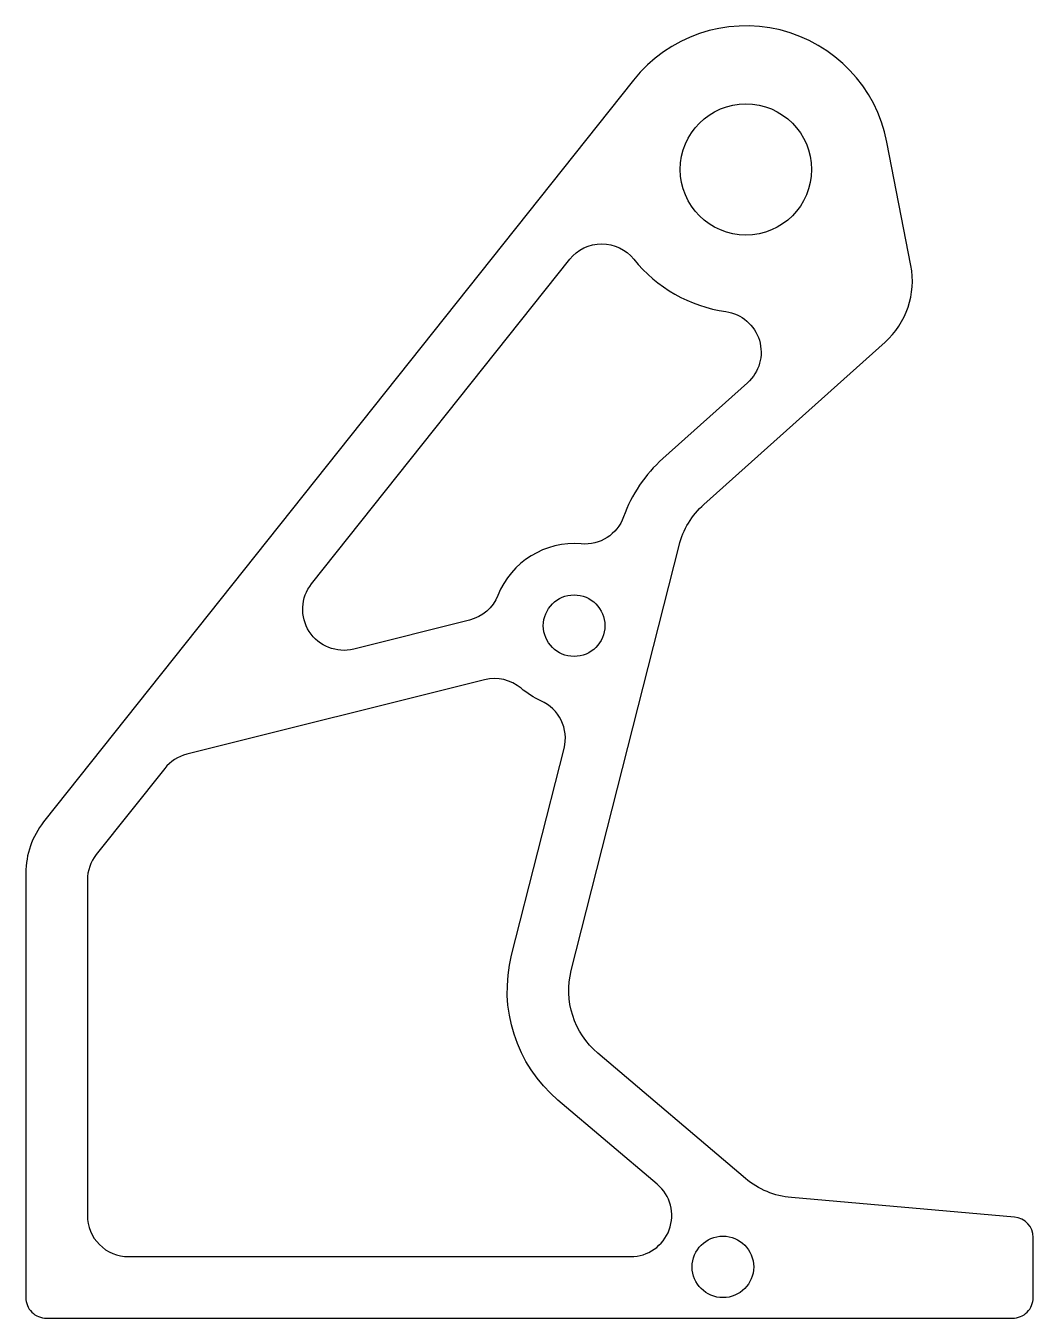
# Model space of a CAD drawing. Header units: millimetres. Extents: x 4 to 250, y 0 to 315.
import ezdxf

# ---------------------------------------------------------------- set-up
doc = ezdxf.new("R2010")
doc.units = ezdxf.units.MM
doc.layers.get('0').update_dxf_attribs({"linetype": 'CONTINUOUS'})

msp = doc.modelspace()

# ---------------------------------------------------------------- linework, layer by layer
for points in [[(4.5, 5, 0.414214), (9.5, 0), (245, 0, 0.414214), (250, 5), (250, 19.65, 0.388879), (245.44, 24.63), (191.1, 29.38, -0.155257), (179.9, 34.05), (143.89, 64.59, -0.286412), (137.44, 84.76), (163.72, 188.37, -0.149112), (169.76, 198.36), (213.9, 237.88, 0.263884), (220.19, 256.59), (214.36, 286.66, 0.640372), (152.6, 301.78), (8.84, 120.96, 0.169526), (4.5, 108.52)], [(139.88, 188.71, 0.331698), (119.53, 176.16, -0.241531), (112.66, 170.15), (84.41, 163.08, -0.716808), (74.15, 179), (137.04, 258.1, -0.48148), (152.67, 258.13, 0.19112), (175.1, 245.34, -0.637728), (180.37, 227.99), (159.75, 209.53, 0.124527), (150.17, 195.29, -0.340821)], [(151.92, 15, 0.698256), (158.39, 32.63), (134.19, 53.15, -0.286412), (122.9, 88.45), (135.69, 138.88, 0.365977), (130.04, 150.49, -0.071875), (125.19, 153.53, 0.241531), (116.3, 155.6), (43.75, 137.44, 0.164953), (38.35, 133.97), (21.67, 113, 0.169526), (19.5, 106.77), (19.5, 25, 0.414214), (29.5, 15)]]:
    msp.add_lwpolyline(points, format="xyb", close=True)
for centre, radius in [((180, 280), 16), ((138.12, 168.79), 7.5), ((174.39, 12.5), 7.5)]:
    msp.add_circle(centre, radius)

doc.saveas('drawing.dxf')
